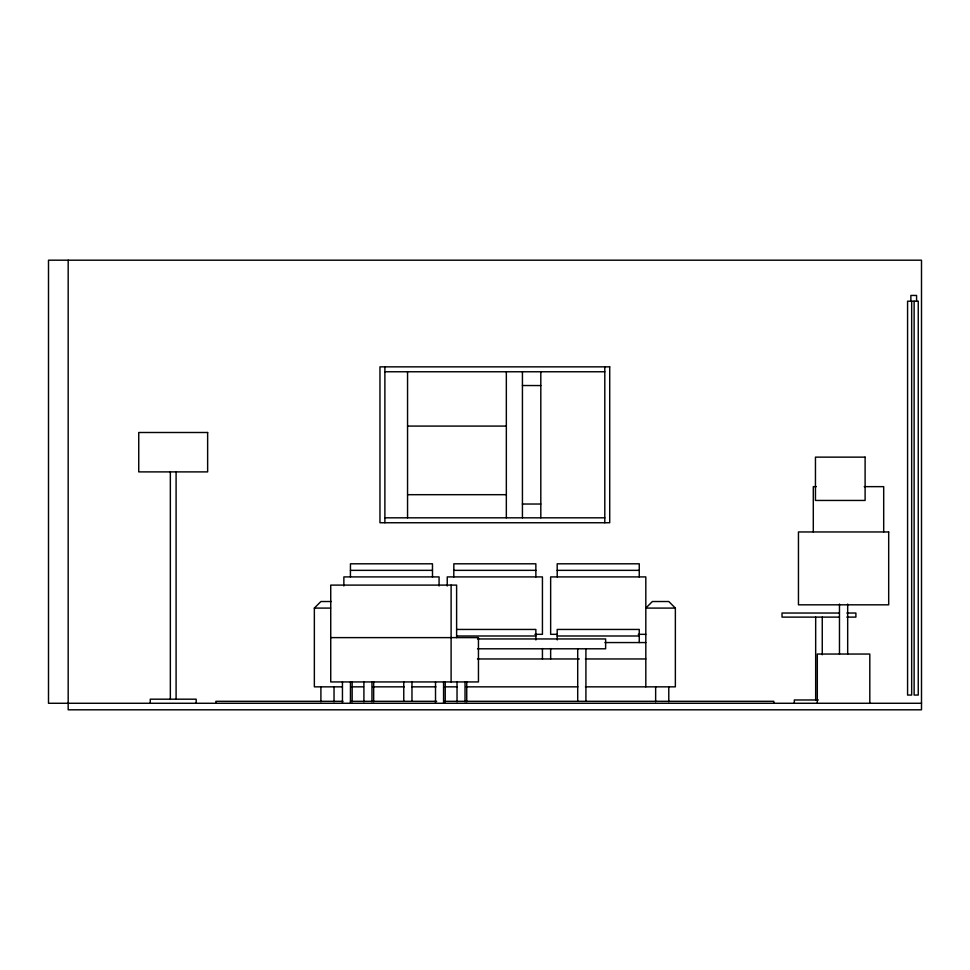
<?xml version="1.0" encoding="UTF-8"?>
<svg xmlns="http://www.w3.org/2000/svg" width="970" height="970" viewBox="0 0 970 970"><rect width="100%" height="100%" fill="white"/><g stroke="black" fill="none" stroke-linecap="round" stroke-linejoin="round"><path stroke-width="1.45" d="M342.386 686.845L314.353 686.845L314.353 608.093L320.912 601.521L331.34 601.521M384.884 371.765L604.795 371.765M522.43 385.526L540.811 385.563M407.558 426.085L506.34 426.085M816.291 486.649L813.296 486.649L813.296 531.984M864.221 486.649L883.694 486.649L883.694 531.984M407.558 494.688L506.34 494.688M522.43 504.024L540.811 504.024M384.884 517.822L604.795 517.822M350.425 570.348L432.499 570.348M453.802 576.908L453.802 570.348L535.876 570.348M557.192 570.348L639.266 570.348M314.353 608.093L330.588 608.093M675.362 608.093L645.814 608.093L652.373 601.521L668.803 601.521L675.362 608.093L675.362 686.845L585.419 686.845M839.305 613.028L782.026 613.028L782.026 617.114L839.305 617.114M846.846 613.028L855.892 613.028L855.892 617.114L846.846 617.114M456.809 629.445L535.852 629.445L535.876 639.933M534.882 634.331L542.436 634.331L542.436 576.908L447.231 576.908L447.231 585.977M556.695 634.331L550.645 634.331L550.645 576.908L645.814 576.908L645.814 686.845M638.26 634.331L645.814 634.331M456.785 635.993L535.876 635.993M557.192 635.993L639.266 635.993M330.734 637.617L478.452 637.617L478.452 681.934L330.734 681.934L330.734 585.104L456.615 585.104L456.615 637.617M477.531 638.951L605.632 638.951L605.632 648.797L477.531 648.797M604.94 642.564L645.814 642.564M477.458 658.957L579.345 658.957M585.395 658.957L645.814 658.957M351.407 686.845L363.495 686.845M372.553 686.845L404.247 686.845M411.801 686.845L435.954 686.845M445.012 686.845L457.088 686.845M466.158 686.845L577.877 686.845M818.304 699.976L794.321 699.976L794.321 703.274M342.919 701.31L215.861 701.31L215.861 703.274M350.437 701.31L436.645 701.31M444.187 701.31L773.817 701.31L773.817 703.274M921.5 703.274L48.5 703.274L48.5 260.19L921.5 260.19L921.5 709.81L68.179 709.81L68.179 260.19M916.577 301.197L916.577 295.45L910.866 295.45L910.866 301.197M914.128 301.197L914.128 695.053L918.25 695.053L918.25 301.197L907.58 301.197L907.58 695.053L911.667 695.053L911.667 301.197M869.811 703.274L869.811 654.047L817.298 654.047L817.298 703.274M847.683 604.067L847.683 654.047M839.474 604.067L839.474 654.047M822.257 617.114L822.257 654.774M815.673 617.114L815.673 699.976M668.779 686.845L668.779 701.783M655.647 686.845L655.647 701.783M639.242 576.908L639.266 563.8L557.192 563.8L557.216 576.908M639.242 642.564L639.266 629.445L557.192 629.445L557.216 639.933M604.795 366.854L604.795 522.745M585.916 648.797L585.916 701.31M577.708 648.797L577.708 701.31M550.645 648.53L550.645 658.957M542.436 648.53L542.436 658.957M540.811 371.765L540.811 517.822M535.876 576.908L535.852 563.8L453.827 563.8L453.827 570.348M522.43 371.765L522.43 517.822M506.34 371.765L506.34 517.822M466.74 681.934L466.74 701.843M465.03 681.934L465.03 701.843M457.028 681.934L457.028 701.843M451.111 585.104L451.111 681.934M445.23 681.934L445.23 703.274M443.569 681.934L443.569 703.274M439.07 585.977L439.07 576.908L343.865 576.908L343.865 585.977M435.518 681.934L435.518 703.274M432.499 576.908L432.474 563.8L350.449 563.8L350.425 576.908M411.971 681.801L411.971 701.31M407.558 371.765L407.558 517.822M403.762 681.801L403.762 701.31M384.884 366.854L384.884 522.745M373.668 681.934L373.668 701.843M371.959 681.934L371.959 701.843M363.908 681.934L363.908 701.843M352.158 681.934L352.158 701.843M350.449 681.934L350.449 703.274M342.446 681.934L342.446 703.274M334.032 686.845L334.032 701.783M320.9 686.845L320.9 701.783M196.183 703.274L196.183 699.188L150.253 699.188L150.253 703.274M176.091 471.893L176.091 699.188M170.344 471.893L170.344 699.188M609.718 366.854L379.961 366.854L379.961 522.745L609.718 522.745L609.718 366.854M207.641 432.499L138.746 432.499L138.746 471.893L207.641 471.893L207.641 432.499M865.107 457.137L815.455 457.137L815.455 500.447L865.107 500.447L865.107 457.137M888.69 531.96L798.455 531.96L798.455 604.819L888.69 604.819L888.69 531.96"/></g></svg>
